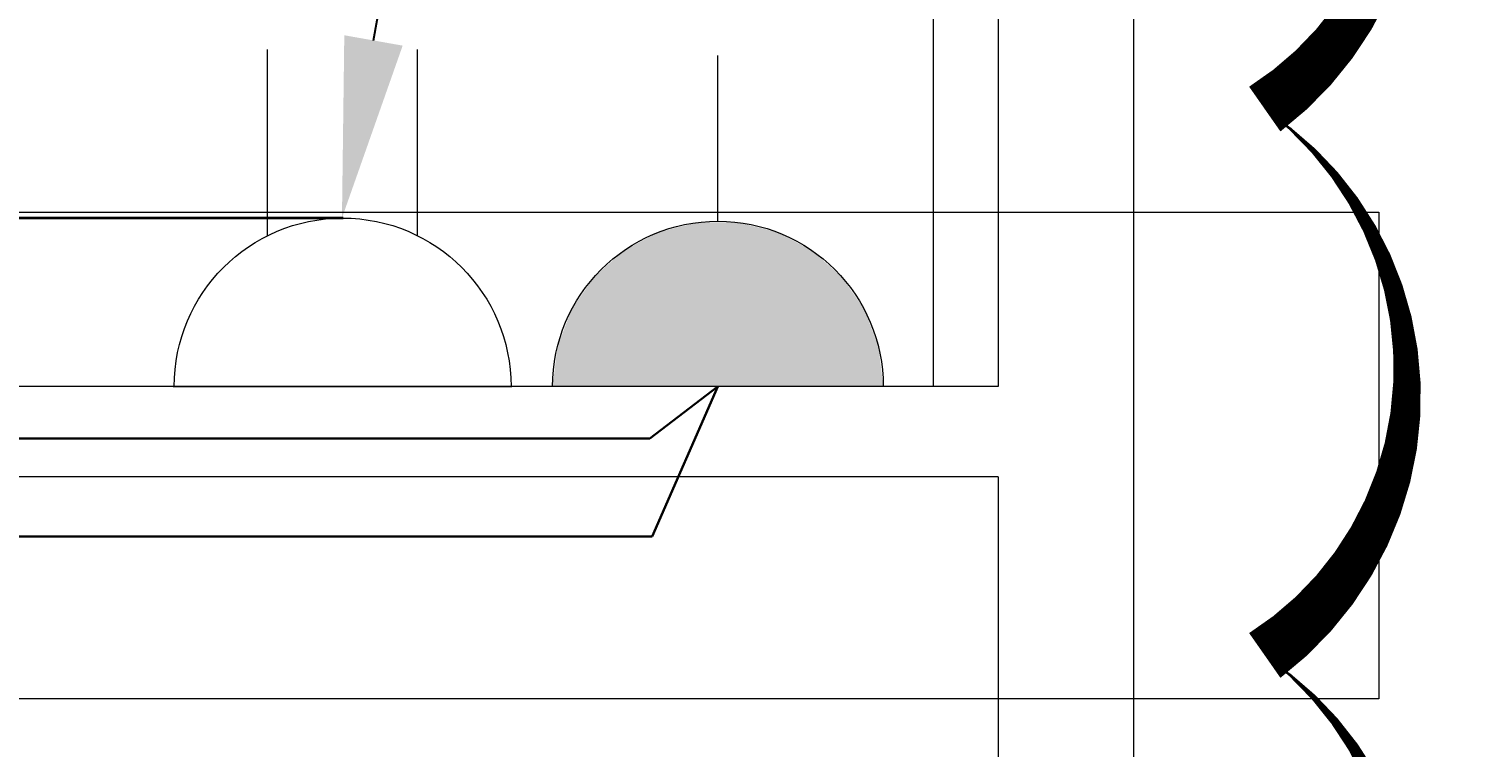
# Model space of a CAD drawing. Header units: metres. Extents: x 75097 to 220695, y -1557923 to -1361206.
# Drawn here: x 105125 to 106712, y -1447773 to -1446976 of the extents above; entities that cross this region are included whole.
import ezdxf
from ezdxf import colors
from ezdxf.entities.mleader import LeaderData, LeaderLine
from ezdxf.math import Vec2, Vec3

# ---------------------------------------------------------------- set-up
doc = ezdxf.new("R2010")
doc.units = ezdxf.units.M
doc.layers.get('0').update_dxf_attribs({"lineweight": 0})
for name, color, linetype, lineweight in [('A-100 - Copy$0$Medical Equipment and Furniture', 8, 'Continuous', 0), ('A-100 - Copy$0$Walls', 8, 'Continuous', 0), ('E-LG', 245, 'Continuous', 30)]:
    doc.layers.add(name, color=color, linetype=linetype, lineweight=lineweight)
for name, color, linetype, lineweight, true_color in [('E-POWR', 7, 'Continuous', 9, 0x4e7e3e), ('E-PW', 7, 'Continuous', 9, 0x4e7e3e), ('REV 01', 7, 'Continuous', 0, 0xe41b4d)]:
    doc.layers.add(name, color=color, linetype=linetype, lineweight=lineweight, true_color=true_color)
doc.styles.get("Standard").update_dxf_attribs({"font": 'GOTHIC.TTF'})

# ---------------------------------------------------------------- blocks, each defined once
blk = doc.blocks.new('GI-041_dwg_E-SKT2-3902840-GI-041')
at = {"layer": 'E-POWR'}
blk.add_line((0.1982, 0), (-0.1982, 0), dxfattribs=at)
at = {"layer": 'E-PW'}
for p, q in [((-0.0879, 0.1765), (-0.0879, 0.3944)), ((0.0878, 0.1766), (0.0878, 0.3944)), ((-0.1466, 0), (0.1466, 0))]:
    blk.add_line(p, q, dxfattribs=at)
blk.add_arc((0, 0), 0.1972, 0.0142, 180.0142, dxfattribs=at)
blk = doc.blocks.new('GI-041_dwg_UPS-E-SKT1-3902843-GI-041')
at = {"layer": 'E-POWR'}
blk.add_hatch(color=256, dxfattribs=at).paths.add_polyline_path([(-0.1987, -0.0005), (0.1987, -0.0005), (0.1929, 0.0471), (0.176, 0.0919), (0.1487, 0.1313), (0.1129, 0.1631), (0.0705, 0.1853), (0.024, 0.1968), (-0.024, 0.1968), (-0.0705, 0.1853), (-0.1129, 0.1631), (-0.1487, 0.1313), (-0.176, 0.0919), (-0.1929, 0.0471)], flags=0)
for p, q in [((0, 0.1983), (0, 0.397)), ((-0.1987, -0.0005), (0.1987, -0.0005)), ((-0.1473, -0.0005), (0.1473, -0.0005))]:
    blk.add_line(p, q, dxfattribs=at)
blk.add_arc((0, -0.0005), 0.1987, 360, 180, dxfattribs=at)
blk = doc.blocks.new('A-100 - Copy')
at = {"layer": 'A-100 - Copy$0$Medical Equipment and Furniture'}
blk.add_line((106128.1, -1446773.1, 2.4), (106128.1, -1447373.1, 2.4), dxfattribs=at)
at = {"layer": 'A-100 - Copy$0$Medical Equipment and Furniture', "elevation": 0}
blk.add_lwpolyline([(101042.5, -1447179.1), (106622.5, -1447179.1), (106622.5, -1447719), (101042.5, -1447719)], close=True, dxfattribs=at)
at = {"layer": 'A-100 - Copy$0$Walls'}
for p, q in [((106350.3, -1445222.7, 2.4), (106350.3, -1458274.4, 2.4)), ((106200.3, -1445372.7, 2.4), (106200.3, -1447372.7, 2.4)), ((106200.3, -1447372.7, -23.7), (100350.3, -1447372.7, 2.4)), ((106200.3, -1447472.7, -23.7), (100500.3, -1447472.7, 1.7)), ((106200.3, -1447472.7, 2.4), (106200.3, -1454072.9, 2.4))]:
    blk.add_line(p, q, dxfattribs=at)

msp = doc.modelspace()

# ---------------------------------------------------------------- linework, layer by layer
at = {"layer": 'E-LG', "color": 1, "elevation": 2.4}
msp.add_lwpolyline([(88369.3, -1447772.7), (88427.3, -1447874.7), (89562.1, -1447874.7), (89607.1, -1447772.7), (89672.7, -1447870), (101624.4, -1447870), (102081.7, -1447372.7), (102137.9, -1447439.2), (103341.4, -1447439.2), (103450.9, -1447372.7), (103555, -1447431.7), (104711.5, -1447431.7), (104749.6, -1447372.7), (104791.5, -1447430.2), (105813.9, -1447430.2), (105889.4, -1447372.7), (105816.5, -1447539), (105106.5, -1447539), (105106.5, -1455735.7), (104706.5, -1456073.7)], dxfattribs=at)
at = {"layer": 'E-POWR', "const_width": 3}
msp.add_lwpolyline([(100684.9, -1449864.9), (100684.9, -1447190.8, -0.414213), (100689.9, -1447185.8), (103057, -1447185.8), (104426.2, -1447185.8), (105473.7, -1447185.8)], format="xyb", dxfattribs=at)

# ---------------------------------------------------------------- block references
at = {"xscale": -923.0399999999992, "yscale": 923.0399999999992, "zscale": 923.0399999999992}
msp.add_blockref('GI-041_dwg_UPS-E-SKT1-3902843-GI-041', (105889.4, -1447372.2, -22.3), dxfattribs=at)
at = {"layer": 'E-POWR', "color": 85, "extrusion": (0, 0, -1), "xscale": 947.6469886575187, "yscale": 947.6469886575187, "zscale": -947.6469886575187, "rotation": 359.9927750024302}
msp.add_blockref('GI-041_dwg_E-SKT2-3902840-GI-041', (-105473, -1447372.7), dxfattribs=at)

# ---------------------------------------------------------------- leaders
at = {"layer": 'E-POWR'}
ml = msp.add_multileader_mtext('Standard', dxfattribs=at)
ml.set_content('#R3\\PTO PP-04', color=256)
ml.set_leader_properties()
ml.build(insert=Vec2(0, 0))
ml.multileader.update_dxf_attribs({"text_right_attachment_type": 6, "dogleg_length": 200, "arrow_head_size": 200})
ctx = ml.context
ctx.base_point, ctx.char_height, ctx.arrow_head_size, ctx.landing_gap_size, ctx.plane_origin = Vec3(105872.3, -1446059.6, -3.3), 150, 200, 0.09, Vec3(106191.3, -1448958.6, -3.3)
ctx.right_attachment = 6
notes = []
notes.append((ctx, [(0, (1, 1, 0), (105672.3, -1446059.6, -3.3), (1, 0), 200, [(0, [(105472.3, -1447185.8, -3.3)], 0, [])])]))
ctx.mtext.insert, ctx.mtext.flow_direction = Vec3(105872.4, -1445982.7, -3.3), 5
for ctx, leaders in notes:
    for number, flags, end, landing, length, lines in leaders:
        leader = LeaderData()
        leader.index, (leader.has_last_leader_line, leader.has_dogleg_vector, leader.attachment_direction) = number, flags
        leader.last_leader_point, leader.dogleg_vector, leader.dogleg_length = Vec3(end), Vec3(landing), length
        for number, points, colour, breaks in lines:
            line = LeaderLine()
            line.index, line.vertices, line.color, line.breaks = number, Vec3.list(points), colors.encode_raw_color(colour), breaks
            leader.lines.append(line)
        ctx.leaders.append(leader)

# ---------------------------------------------------------------- next in the draw order: block references
msp.add_blockref('A-100 - Copy', (0, 0))

# ---------------------------------------------------------------- next in the draw order: linework, layer by layer
at = {"layer": 'REV 01', "elevation": 0}
msp.add_lwpolyline([(100505.2, -1446392.4, 0, 60.6, -0.520567), (101111, -1446392.4, 0, 60.6, -0.520567), (101716.8, -1446392.4, 0, 60.6, -0.520567), (102322.5, -1446392.4, 0, 60.6, -0.520567), (102928.3, -1446392.4, 0, 60.6, -0.520567), (103534, -1446392.4, 0, 60.6, -0.520567), (104139.8, -1446392.4, 0, 60.6, -0.520567), (104745.6, -1446392.4, 0, 60.6, -0.520567), (105351.3, -1446392.4, 0, 60.6, -0.520567), (105957.1, -1446392.4, 0, 60.6, -0.520567), (106496, -1446459.3, 0, 60.6, -0.520567), (106496, -1447065, 0, 60.6, -0.520567), (106496, -1447670.8, 0, 60.6, -0.520567), (106496, -1448276.6, 0, 60.6, -0.520567), (106496, -1448882.3, 0, 60.6, -0.520567), (106496, -1449488.1, 0, 60.6, -0.520567), (106496, -1450093.8, 0, 60.6, -0.520567), (106496, -1450699.6, 0, 60.6, -0.520567), (106496, -1451305.3, 0, 60.6, -0.520567)], format="xyseb", dxfattribs=at)

doc.saveas('drawing.dxf')
